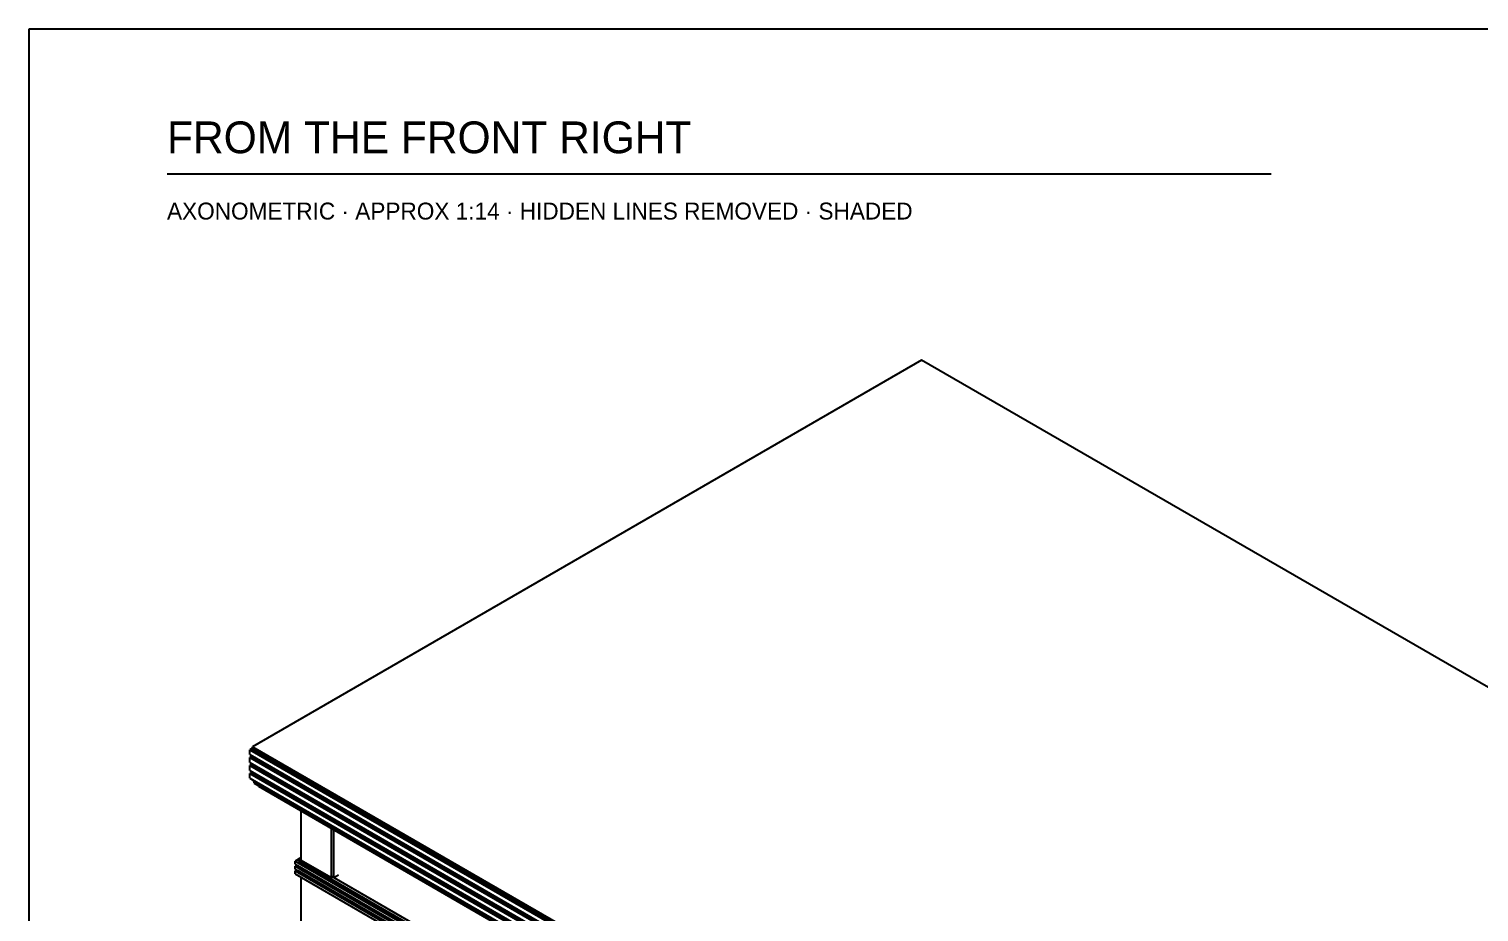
# Model space of a CAD drawing. Header units: inches. Extents: x 0.3 to 16.2, y 0.3 to 11.4.
# Drawn here: x 0.315 to 4.451, y 8.859 to 11.378 of the extents above; entities that cross this region are included whole.
import ezdxf

# ---------------------------------------------------------------- set-up
doc = ezdxf.new("R2010")
doc.units = ezdxf.units.IN
doc.header["$LTSCALE"] = 0.009843
doc.header["$MEASUREMENT"] = 0
doc.layers.add('GEOMETRY', color=7, linetype='Continuous')
doc.layers.add('TEXT', color=7, linetype='Continuous')

msp = doc.modelspace()

# ---------------------------------------------------------------- linework, layer by layer
at = {"layer": 'GEOMETRY'}
for p, q in [((0.7087, 10.9646), (3.8583, 10.9646)), ((2.8614, 10.4331), (0.9524, 9.3307)), ((8.4217, 7.2232), (2.8614, 10.4331)), ((0.9524, 9.3264), (0.9449, 9.3224)), ((0.9449, 9.3224), (6.5122, 6.1079)), ((0.9449, 9.3224), (6.5122, 6.1079)), ((0.9449, 9.3083), (0.9449, 9.3224)), ((0.9449, 9.3083), (6.5122, 6.0941)), ((0.9524, 9.3268), (0.9516, 9.3264)), ((0.9516, 9.3264), (6.5122, 6.1161)), ((0.9516, 9.3264), (6.5122, 6.1161)), ((0.9516, 9.3224), (0.9516, 9.3264)), ((0.9516, 9.3224), (6.5122, 6.1118)), ((0.9524, 9.3307), (6.5122, 6.1209)), ((0.9524, 9.3307), (6.5122, 6.1209)), ((0.9524, 9.3264), (0.9524, 9.3307)), ((0.9524, 9.3264), (6.5122, 6.1165)), ((0.9638, 9.3154), (0.9606, 9.3134)), ((0.9677, 9.3134), (0.9642, 9.311)), ((0.9677, 9.313), (0.9642, 9.311)), ((0.9677, 9.3177), (0.9677, 9.3173)), ((0.9713, 9.3154), (0.9713, 9.3154)), ((0.9717, 9.3154), (0.9713, 9.3154)), ((0.952, 9.3039), (0.9449, 9.3)), ((0.9449, 9.3), (6.5122, 6.0854)), ((0.9449, 9.3), (6.5122, 6.0854)), ((0.9449, 9.2858), (0.9449, 9.3)), ((0.9449, 9.2858), (6.5122, 6.0717)), ((0.952, 9.2815), (0.9449, 9.2772)), ((0.9449, 9.2772), (6.5122, 6.063)), ((0.9449, 9.2772), (6.5122, 6.063)), ((0.9449, 9.2634), (0.9449, 9.2772)), ((0.9516, 9.3039), (0.9516, 9.3043)), ((0.9516, 9.3039), (6.5122, 6.0937)), ((0.9516, 9.3039), (6.5122, 6.0937)), ((0.9516, 9.3039), (6.5122, 6.0937)), ((0.9516, 9.3), (0.9516, 9.3039)), ((0.9516, 9.3), (6.5122, 6.0894)), ((0.9516, 9.2815), (0.9516, 9.2819)), ((0.9516, 9.2815), (6.5122, 6.0713)), ((0.9516, 9.2815), (6.5122, 6.0713)), ((0.9516, 9.2815), (6.5122, 6.0713)), ((0.9516, 9.2772), (0.9516, 9.2815)), ((0.9516, 9.2772), (6.5122, 6.0669)), ((0.9638, 9.2929), (0.9606, 9.2909)), ((0.9638, 9.2705), (0.9606, 9.2685)), ((0.9677, 9.2906), (0.9642, 9.2886)), ((0.9677, 9.2906), (0.9642, 9.2886)), ((0.9677, 9.2681), (0.9642, 9.2661)), ((0.9677, 9.2681), (0.9642, 9.2661)), ((0.9835, 9.3039), (0.9799, 9.302)), ((0.9835, 9.2815), (0.9799, 9.2795)), ((0.987, 9.302), (0.9835, 9.3)), ((0.987, 9.2795), (0.9835, 9.2776)), ((0.9874, 9.302), (0.9839, 9.3)), ((0.9874, 9.2791), (0.9839, 9.2772)), ((0.9874, 9.3063), (0.987, 9.3063)), ((0.9909, 9.3043), (0.9906, 9.3039)), ((0.9913, 9.3039), (0.9909, 9.3039)), ((1.0028, 9.2929), (0.9996, 9.2909)), ((1.0028, 9.2705), (0.9996, 9.2685)), ((1.0067, 9.2906), (1.0031, 9.2886)), ((1.0067, 9.2906), (1.0031, 9.2886)), ((1.0091, 9.2665), (1.0059, 9.2646)), ((1.0067, 9.2949), (1.0067, 9.2949)), ((1.0102, 9.2929), (1.0102, 9.2929)), ((1.0106, 9.2929), (1.0102, 9.2925)), ((1.0224, 9.2815), (1.0189, 9.2795)), ((1.0287, 9.278), (1.0252, 9.276)), ((1.0264, 9.2839), (1.026, 9.2839)), ((1.0327, 9.2803), (1.0323, 9.2799)), ((1.0433, 9.2693), (1.0398, 9.2673)), ((1.0472, 9.2717), (1.0469, 9.2717)), ((0.9449, 9.2634), (6.5122, 6.0488)), ((0.952, 9.2591), (0.9449, 9.2547)), ((0.9449, 9.2547), (6.5122, 6.0406)), ((0.9449, 9.2547), (6.5122, 6.0406)), ((0.9449, 9.2409), (0.9449, 9.2547)), ((0.9449, 9.2409), (6.5122, 6.0264)), ((0.9516, 9.2591), (0.9516, 9.2594)), ((0.9516, 9.2591), (6.5122, 6.0488)), ((0.9516, 9.2591), (6.5122, 6.0488)), ((0.9516, 9.2591), (6.5122, 6.0488)), ((0.9516, 9.2547), (0.9516, 9.2591)), ((0.9516, 9.2547), (6.5122, 6.0445)), ((0.9516, 9.2366), (0.9516, 9.237)), ((0.9516, 9.2366), (6.5122, 6.0264)), ((0.9571, 9.2268), (0.9571, 9.2335)), ((0.9571, 9.2268), (6.5122, 6.0193)), ((0.9638, 9.2476), (0.9606, 9.2457)), ((0.9701, 9.2441), (0.9669, 9.2421)), ((0.9835, 9.2591), (0.9799, 9.2571)), ((0.9846, 9.2358), (0.9815, 9.2339)), ((0.9898, 9.2555), (0.9862, 9.2535)), ((1.0043, 9.2469), (1.0008, 9.2449)), ((1.0236, 9.2583), (1.0205, 9.2563)), ((1.0287, 9.2331), (1.0252, 9.2311)), ((1.048, 9.2441), (1.0449, 9.2421)), ((1.0677, 9.2555), (1.0642, 9.2535)), ((1.0724, 9.2299), (1.0689, 9.228)), ((1.0717, 9.2575), (1.0713, 9.2575)), ((1.0921, 9.2413), (1.0886, 9.2394)), ((1.0961, 9.2437), (1.0957, 9.2433)), ((1.1161, 9.2272), (1.113, 9.2252)), ((1.1201, 9.2295), (1.1201, 9.2295)), ((0.9693, 9.2181), (0.9693, 9.2197)), ((0.9693, 9.2181), (6.5122, 6.0181)), ((1.0091, 9.2217), (1.0059, 9.2197)), ((1.0335, 9.2075), (1.0327, 9.2071)), ((1.0327, 9.2071), (6.5122, 6.0433)), ((1.0327, 9.2071), (6.5122, 6.0433)), ((1.0327, 9.2043), (1.0327, 9.2071)), ((1.0531, 9.2189), (1.0496, 9.2169)), ((1.0618, 9.1957), (6.5122, 6.0488)), ((1.0618, 9.1957), (6.5122, 6.0488)), ((1.0618, 9.1957), (1.0618, 9.1957)), ((1.0618, 9.1902), (1.0618, 9.1913)), ((1.0776, 9.2047), (1.074, 9.2028)), ((1.0969, 9.2161), (1.0933, 9.2142)), ((1.1016, 9.1906), (1.0984, 9.1886)), ((1.1213, 9.202), (1.1177, 9.2)), ((1.1406, 9.2134), (1.1374, 9.2114)), ((1.1445, 9.2154), (1.1445, 9.2154)), ((1.198, 9.1843), (1.198, 9.1846)), ((1.0909, 9.0075), (1.0909, 9.148)), ((1.198, 9.176), (1.198, 9.1799)), ((1.198, 9.1535), (1.198, 9.1575)), ((1.2079, 9.1787), (1.2079, 9.1787)), ((1.2079, 9.1705), (1.2079, 9.1744)), ((1.2079, 9.148), (1.2079, 9.152)), ((1.2154, 9.1744), (1.2154, 9.1748)), ((1.2154, 9.1661), (1.2154, 9.1701)), ((1.2154, 9.1437), (1.2154, 9.1476)), ((1.2626, 9.1429), (1.2591, 9.1409)), ((1.2665, 9.1453), (1.2661, 9.1449)), ((1.198, 9.1311), (1.198, 9.135)), ((1.2079, 9.1256), (1.2079, 9.1295)), ((1.2154, 9.1213), (1.2154, 9.1252)), ((1.2236, 9.1205), (1.2201, 9.1185)), ((1.2299, 9.113), (1.2331, 9.115)), ((1.2299, 9.113), (1.2331, 9.115)), ((1.237, 9.1087), (1.2406, 9.1106)), ((1.2429, 9.1315), (1.2394, 9.1295)), ((1.2492, 9.1055), (1.2457, 9.1035)), ((1.2516, 9.1043), (1.248, 9.1024)), ((1.2492, 9.124), (1.2528, 9.126)), ((1.2492, 9.124), (1.2528, 9.126)), ((1.2567, 9.1197), (1.2598, 9.1217)), ((1.2685, 9.1169), (1.265, 9.115)), ((1.2709, 9.1154), (1.2677, 9.1134)), ((1.2689, 9.1354), (1.272, 9.1374)), ((1.2689, 9.1354), (1.272, 9.1374)), ((1.276, 9.1394), (1.276, 9.1394)), ((1.276, 9.1394), (1.276, 9.1394)), ((1.276, 9.1311), (1.2795, 9.1331)), ((1.2807, 9.1098), (1.2772, 9.1079)), ((1.2807, 9.1098), (1.2772, 9.1079)), ((1.2831, 9.1087), (1.2799, 9.1067)), ((1.2831, 9.135), (1.2835, 9.1354)), ((1.2882, 9.1283), (1.2846, 9.1264)), ((1.2906, 9.1268), (1.287, 9.1248)), ((1.2929, 9.1028), (1.2894, 9.1008)), ((1.2929, 9.1028), (1.2894, 9.1008)), ((1.2917, 9.1303), (1.2917, 9.1303)), ((1.2953, 9.1016), (1.2917, 9.0996)), ((1.2945, 9.1291), (1.2941, 9.1287)), ((1.3004, 9.1213), (1.2969, 9.1193)), ((1.3004, 9.1213), (1.2969, 9.1193)), ((1.3028, 9.1197), (1.2992, 9.1177)), ((1.3039, 9.1232), (1.3039, 9.1232)), ((1.3039, 9.1232), (1.3039, 9.1232)), ((1.3067, 9.122), (1.3063, 9.1217)), ((1.3122, 9.1142), (1.3091, 9.1122)), ((1.3122, 9.1142), (1.3091, 9.1122)), ((1.315, 9.1126), (1.3114, 9.1106)), ((1.3161, 9.1165), (1.3161, 9.1161)), ((1.3161, 9.1165), (1.3161, 9.1161)), ((1.3189, 9.115), (1.3185, 9.115)), ((1.3244, 9.1071), (1.3213, 9.1051)), ((1.3307, 9.1035), (1.3272, 9.1016)), ((1.3283, 9.1094), (1.3283, 9.1091)), ((1.3346, 9.1059), (1.3343, 9.1055)), ((1.1776, 8.9618), (1.1776, 9.0996)), ((1.1846, 8.9575), (1.1846, 9.0953)), ((1.1846, 8.9657), (1.1846, 9.0937)), ((1.2614, 9.0988), (1.2579, 9.0969)), ((1.2614, 9.0988), (1.2579, 9.0969)), ((1.2638, 9.0972), (1.2602, 9.0953)), ((1.2732, 9.0917), (1.2701, 9.0898)), ((1.2732, 9.0917), (1.2701, 9.0898)), ((1.276, 9.0902), (1.2724, 9.0882)), ((1.2854, 9.0846), (1.2823, 9.0827)), ((1.2917, 9.0811), (1.2882, 9.0791)), ((1.3051, 9.0957), (1.3016, 9.0937)), ((1.311, 9.0921), (1.3079, 9.0902)), ((1.4035, 9.0614), (1.4004, 9.0594)), ((1.4075, 9.0638), (1.4075, 9.0634)), ((1.3646, 9.039), (1.3614, 9.037)), ((1.3843, 9.05), (1.3807, 9.048)), ((1.3858, 9.0228), (1.389, 9.0248)), ((1.3858, 9.0228), (1.389, 9.0248)), ((1.4051, 9.0343), (1.4087, 9.0362)), ((1.4051, 9.0343), (1.4087, 9.0362)), ((1.4248, 9.0453), (1.428, 9.0472)), ((1.4248, 9.0453), (1.428, 9.0472)), ((1.4319, 9.0496), (1.4319, 9.0496)), ((1.4319, 9.0496), (1.4319, 9.0496)), ((1.0909, 9.0146), (1.074, 9.0047)), ((1.074, 9.0047), (6.5122, 5.865)), ((1.074, 9.0047), (6.5122, 5.865)), ((1.074, 8.9961), (1.074, 9.0047)), ((1.074, 8.9961), (6.5122, 5.8563)), ((1.0787, 8.9933), (1.074, 8.9906)), ((1.074, 8.9906), (6.5122, 5.8508)), ((1.074, 8.9906), (6.5122, 5.8508)), ((1.074, 8.9819), (1.074, 8.9906)), ((1.074, 8.9819), (6.5122, 5.8421)), ((1.0787, 8.9791), (1.074, 8.9764)), ((1.074, 8.9764), (6.5122, 5.8366)), ((1.074, 8.9764), (6.5122, 5.8366)), ((1.074, 8.9681), (1.074, 8.9764)), ((1.0909, 9.0114), (1.0839, 9.0075)), ((1.0839, 9.0075), (6.5122, 5.8732)), ((1.0839, 9.0075), (6.5122, 5.8732)), ((1.0839, 9.0047), (1.0839, 9.0075)), ((1.0839, 9.0047), (6.5122, 5.8705)), ((1.0839, 8.9906), (6.5122, 5.8563)), ((1.0839, 8.9764), (6.5122, 5.8421)), ((1.0909, 9.0004), (1.0862, 8.9976)), ((1.0909, 9.0004), (1.0862, 8.9976)), ((1.0909, 8.9862), (1.0862, 8.9835)), ((1.0909, 8.9862), (1.0862, 8.9835)), ((1.0933, 8.9988), (1.0886, 8.9961)), ((1.0933, 8.985), (1.0886, 8.9819)), ((1.0909, 9.0075), (1.1776, 8.9575)), ((1.0972, 9.0039), (1.0933, 9.0016)), ((1.0972, 9.0039), (1.0933, 9.0016)), ((1.0996, 9.0024), (1.0961, 9.0004)), ((1.1031, 8.9933), (1.0984, 8.9906)), ((1.1031, 8.9933), (1.0984, 8.9906)), ((1.1031, 8.9791), (1.0984, 8.9764)), ((1.1055, 8.9917), (1.1008, 8.989)), ((1.1094, 8.9969), (1.1055, 8.9949)), ((1.1094, 8.9969), (1.1055, 8.9949)), ((1.1118, 8.9953), (1.1079, 8.9933)), ((1.1154, 8.9862), (1.1106, 8.9835)), ((1.1213, 8.9827), (1.1165, 8.9799)), ((1.1213, 8.9898), (1.1177, 8.9878)), ((1.1276, 8.9862), (1.124, 8.9843)), ((1.4488, 8.9862), (1.4524, 8.9882)), ((1.4488, 8.9862), (1.4524, 8.9882)), ((1.4488, 8.9862), (1.4524, 8.9882)), ((1.461, 8.9791), (1.4646, 8.9811)), ((1.4685, 8.9976), (1.472, 8.9996)), ((1.4685, 8.9976), (1.472, 8.9996)), ((1.4685, 8.9976), (1.472, 8.9996)), ((1.4807, 8.9906), (1.4843, 8.9925)), ((1.4878, 9.0087), (1.4913, 9.0106)), ((1.4878, 9.0087), (1.4913, 9.0106)), ((1.4878, 9.0087), (1.4913, 9.0106)), ((1.4937, 8.987), (1.4906, 8.985)), ((1.4949, 9.013), (1.4953, 9.013)), ((1.4949, 9.013), (1.4953, 9.013)), ((1.4949, 9.013), (1.4953, 9.013)), ((1.5, 9.0016), (1.5035, 9.0035)), ((1.5028, 8.978), (1.5059, 8.9799)), ((1.5028, 8.978), (1.5059, 8.9799)), ((1.5071, 9.0059), (1.5075, 9.0059)), ((1.5134, 8.998), (1.5098, 8.9961)), ((1.5173, 9.0004), (1.5169, 9)), ((1.522, 8.989), (1.5256, 8.9909)), ((1.522, 8.989), (1.5256, 8.9909)), ((1.5291, 8.9933), (1.5295, 8.9933)), ((1.5291, 8.9933), (1.5295, 8.9933)), ((1.074, 8.9681), (6.5122, 5.8283)), ((1.0909, 8.972), (1.0862, 8.9693)), ((1.0972, 8.9689), (1.0909, 8.9654)), ((1.0909, 7.4465), (1.0909, 8.9583)), ((1.1094, 8.9756), (1.1043, 8.9728)), ((1.1776, 8.9618), (2.3417, 8.2898)), ((1.1776, 8.9618), (2.3417, 8.2898)), ((1.1776, 8.9618), (1.1846, 8.9575)), ((1.1776, 8.9531), (1.1776, 8.9618)), ((1.1776, 8.9531), (2.3417, 8.2811)), ((1.1846, 8.9575), (1.198, 8.9654)), ((1.1846, 8.9575), (2.3417, 8.2898)), ((1.1945, 8.9406), (1.1898, 8.9378)), ((1.4744, 8.9756), (1.4709, 8.9736)), ((1.4831, 8.9665), (1.4866, 8.9685)), ((1.4831, 8.9665), (1.4866, 8.9685)), ((1.1701, 8.9264), (1.1654, 8.9236)), ((1.1823, 8.9335), (1.1776, 8.9307)), ((1.1898, 8.9098), (1.1945, 8.9126)), ((1.1898, 8.9098), (1.1945, 8.9126)), ((1.202, 8.9165), (1.2067, 8.9197)), ((1.202, 8.9165), (1.2067, 8.9197)), ((1.2142, 8.9236), (1.2189, 8.9264)), ((1.2142, 8.9236), (1.2189, 8.9264)), ((1.2531, 8.8732), (1.2579, 8.876)), ((1.2531, 8.8732), (1.2579, 8.876)), ((1.2531, 8.8732), (1.2579, 8.876)), ((1.265, 8.8803), (1.2701, 8.8831)), ((1.265, 8.8803), (1.2701, 8.8831)), ((1.265, 8.8803), (1.2701, 8.8831)), ((1.265, 8.8661), (1.2701, 8.8689)), ((1.2799, 8.8634), (1.2748, 8.8606)), ((1.2772, 8.887), (1.2823, 8.8902)), ((1.2772, 8.887), (1.2823, 8.8902)), ((1.2772, 8.887), (1.2823, 8.8902)), ((1.2772, 8.8732), (1.2823, 8.876)), ((1.2917, 8.8705), (1.287, 8.8673)), ((1.2894, 8.8803), (1.2945, 8.8831)), ((1.3039, 8.8772), (1.2992, 8.8744)), ((1.2992, 8.8606), (1.3039, 8.8634)), ((1.2992, 8.8606), (1.3039, 8.8634)), ((1.3114, 8.8673), (1.3161, 8.8705)), ((1.3114, 8.8673), (1.3161, 8.8705))]:
    msp.add_line(p, q, dxfattribs=at)
msp.add_lwpolyline([(0.315, 11.378), (16.2205, 11.378), (16.2205, 0.315), (0.315, 0.315), (0.315, 11.378)], dxfattribs=at)

# ---------------------------------------------------------------- texts
at = {"layer": 'TEXT'}
for s, height, p in [('FROM THE FRONT RIGHT', 0.090709, (0.7087, 11.0236)), ('AXONOMETRIC · APPROX 1:14 · HIDDEN LINES REMOVED · SHADED', 0.048189, (0.7087, 10.8346))]:
    msp.add_text(s, height=height, dxfattribs=at).set_placement(p)

doc.saveas('drawing.dxf')
